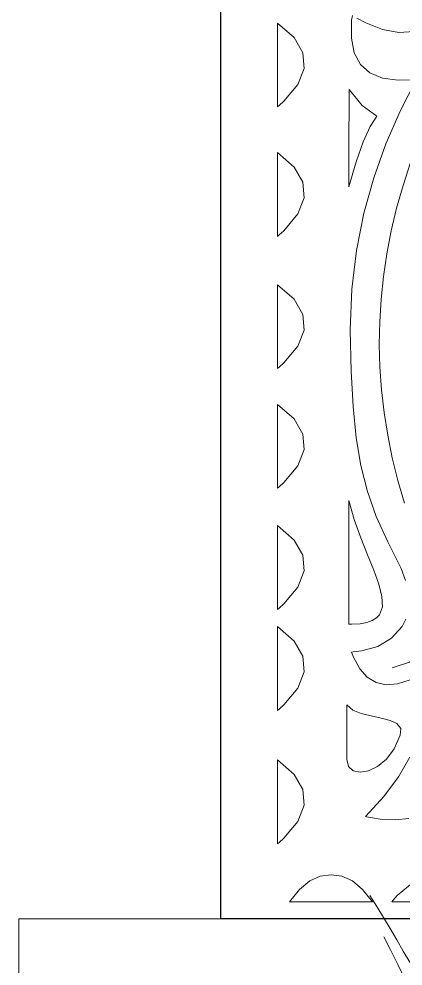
# Model space of a CAD drawing. Header units: inches. Extents: x 249 to 1192, y -18 to 440.
# Drawn here: x 689.213 to 689.497, y 237.802 to 238.503 of the extents above; entities that cross this region are included whole.
import ezdxf

# ---------------------------------------------------------------- set-up
doc = ezdxf.new("R2010")
doc.units = ezdxf.units.IN
doc.header["$MEASUREMENT"] = 0
for name, color, linetype, lineweight in [('KACA', 141, 'Continuous', 30), ('KUSEN', 16, 'Continuous', 15), ('VEGETASI', 60, 'Continuous', 0)]:
    doc.layers.add(name, color=color, linetype=linetype, lineweight=lineweight)

# ---------------------------------------------------------------- blocks, each defined once
blk = doc.blocks.new('GORGA')
blk.add_lwpolyline([(366.59218, 151.19092), (367.59218, 151.19092), (367.59218, 149.19092), (366.59218, 149.19092)], close=True)
blk.add_lwpolyline([(366.59218, 151.19092), (367.59218, 151.19092), (367.59218, 149.19092), (366.59218, 149.19092)], close=True)
at = {"lineweight": 9}
for points in [[(366.73148, 149.26508), (366.72134, 149.26421), (366.71038, 149.26475), (366.7046, 149.26556), (366.70163, 149.26611), (366.70013, 149.26641), (366.69937, 149.26658), (366.69971, 149.267), (366.71303, 149.28142), (366.7239, 149.29591), (366.7323, 149.31046)], [(366.73244, 149.36778), (366.72311, 149.36478), (366.71473, 149.3641), (366.70729, 149.36573), (366.7008, 149.36969), (366.69525, 149.37597), (366.69064, 149.38456), (366.68964, 149.38707), (366.68916, 149.38838), (366.69043, 149.38863), (366.69669, 149.38925), (366.70857, 149.39253), (366.71883, 149.39855), (366.72658, 149.40732), (366.72924, 149.41275)], [(366.72918, 149.44141), (366.72593, 149.45033), (366.71599, 149.46984), (366.70743, 149.48877), (366.70085, 149.50732), (366.69596, 149.52642), (366.6925, 149.54701), (366.6902, 149.57003), (366.68878, 149.59641), (366.68804, 149.62681), (366.68925, 149.65699), (366.6927, 149.68575), (366.6982, 149.71321), (366.70555, 149.73945), (366.71458, 149.76459), (366.72509, 149.78871), (366.73688, 149.81192), (366.72361, 149.81172), (366.71193, 149.81318), (366.70263, 149.81703), (366.69571, 149.82325), (366.69116, 149.83184), (366.68899, 149.84281), (366.68919, 149.85615), (366.68973, 149.85961)], [(366.69306, 149.85761), (366.69958, 149.85411), (366.71214, 149.84913), (366.72409, 149.84696), (366.7355, 149.84774), (366.74644, 149.85161), (366.75696, 149.85869)], [(366.73148, 149.26508), (366.72134, 149.26421), (366.71038, 149.26475), (366.7046, 149.26556), (366.70163, 149.26611), (366.70013, 149.26641), (366.69937, 149.26658), (366.69971, 149.267), (366.71303, 149.28142), (366.7239, 149.29591), (366.7323, 149.31046)], [(366.73244, 149.36778), (366.72311, 149.36478), (366.71473, 149.3641), (366.70729, 149.36573), (366.7008, 149.36969), (366.69525, 149.37597), (366.69064, 149.38456), (366.68964, 149.38707), (366.68916, 149.38838), (366.69043, 149.38863), (366.69669, 149.38925), (366.70857, 149.39253), (366.71883, 149.39855), (366.72658, 149.40732), (366.72924, 149.41275)], [(366.72918, 149.44141), (366.72593, 149.45033), (366.71599, 149.46984), (366.70743, 149.48877), (366.70085, 149.50732), (366.69596, 149.52642), (366.6925, 149.54701), (366.6902, 149.57003), (366.68878, 149.59641), (366.68804, 149.62681), (366.68925, 149.65699), (366.6927, 149.68575), (366.6982, 149.71321), (366.70555, 149.73945), (366.71458, 149.76459), (366.72509, 149.78871), (366.73688, 149.81192), (366.72361, 149.81172), (366.71193, 149.81318), (366.70263, 149.81703), (366.69571, 149.82325), (366.69116, 149.83184), (366.68899, 149.84281), (366.68919, 149.85615), (366.68973, 149.85961)], [(366.69306, 149.85761), (366.69958, 149.85411), (366.71214, 149.84913), (366.72409, 149.84696), (366.7355, 149.84774), (366.74644, 149.85161), (366.75696, 149.85869)], [(366.72833, 149.49863), (366.72344, 149.51538), (366.7193, 149.53213), (366.7159, 149.5489), (366.71323, 149.56567), (366.71131, 149.58245), (366.71012, 149.59923), (366.70968, 149.61603), (366.70997, 149.63283), (366.711, 149.64964), (366.71278, 149.66646), (366.71529, 149.68328), (366.71854, 149.70012), (366.72253, 149.71696), (366.72727, 149.73381), (366.73274, 149.75067)], [(366.72833, 149.49863), (366.72344, 149.51538), (366.7193, 149.53213), (366.7159, 149.5489), (366.71323, 149.56567), (366.71131, 149.58245), (366.71012, 149.59923), (366.70968, 149.61603), (366.70997, 149.63283), (366.711, 149.64964), (366.71278, 149.66646), (366.71529, 149.68328), (366.71854, 149.70012), (366.72253, 149.71696), (366.72727, 149.73381), (366.73274, 149.75067)], [(366.71928, 149.37677), (366.73214, 149.38087), (366.74197, 149.38806), (366.74881, 149.39846), (366.75268, 149.41219), (366.75359, 149.42936), (366.75336, 149.4342), (366.75384, 149.43371), (366.75557, 149.42734), (366.76117, 149.40362), (366.76609, 149.36419), (366.76247, 149.33463)], [(366.71928, 149.37677), (366.73214, 149.38087), (366.74197, 149.38806), (366.74881, 149.39846), (366.75268, 149.41219), (366.75359, 149.42936), (366.75336, 149.4342), (366.75384, 149.43371), (366.75557, 149.42734), (366.76117, 149.40362), (366.76609, 149.36419), (366.76247, 149.33463)]]:
    blk.add_lwpolyline(points, dxfattribs=at)
for points in [[(366.63427, 149.85398), (366.64649, 149.84321), (366.65306, 149.83204), (366.654, 149.82046), (366.6493, 149.80847), (366.63897, 149.79608), (366.6355, 149.79291), (366.63427, 149.7919), (366.63427, 149.79255), (366.63427, 149.80156), (366.63427, 149.83432), (366.63427, 149.84824), (366.63427, 149.85398)], [(366.63427, 149.85398), (366.64649, 149.84321), (366.65306, 149.83204), (366.654, 149.82046), (366.6493, 149.80847), (366.63897, 149.79608), (366.6355, 149.79291), (366.63427, 149.7919), (366.63427, 149.79255), (366.63427, 149.80156), (366.63427, 149.83432), (366.63427, 149.84824), (366.63427, 149.85398)], [(366.68735, 149.80492), (366.69688, 149.79288), (366.70796, 149.78503), (366.70292, 149.77737), (366.69774, 149.7661), (366.69243, 149.75121), (366.68699, 149.7327), (366.68701, 149.73581), (366.68705, 149.74399), (366.68717, 149.76881), (366.68729, 149.79364), (366.68734, 149.80182), (366.68735, 149.80492)], [(366.68735, 149.80492), (366.69688, 149.79288), (366.70796, 149.78503), (366.70292, 149.77737), (366.69774, 149.7661), (366.69243, 149.75121), (366.68699, 149.7327), (366.68701, 149.73581), (366.68705, 149.74399), (366.68717, 149.76881), (366.68729, 149.79364), (366.68734, 149.80182), (366.68735, 149.80492)], [(366.63427, 149.75817), (366.64649, 149.74741), (366.65306, 149.73624), (366.654, 149.72466), (366.6493, 149.71267), (366.63897, 149.70027), (366.6355, 149.69711), (366.63427, 149.69609), (366.63427, 149.69674), (366.63427, 149.70575), (366.63427, 149.73851), (366.63427, 149.75244), (366.63427, 149.75817)], [(366.63427, 149.75817), (366.64649, 149.74741), (366.65306, 149.73624), (366.654, 149.72466), (366.6493, 149.71267), (366.63897, 149.70027), (366.6355, 149.69711), (366.63427, 149.69609), (366.63427, 149.69674), (366.63427, 149.70575), (366.63427, 149.73851), (366.63427, 149.75244), (366.63427, 149.75817)], [(366.63427, 149.66026), (366.64649, 149.6495), (366.65306, 149.63833), (366.654, 149.62675), (366.6493, 149.61476), (366.63897, 149.60236), (366.6355, 149.5992), (366.63427, 149.59819), (366.63427, 149.59884), (366.63427, 149.60785), (366.63427, 149.64061), (366.63427, 149.65453), (366.63427, 149.66026)], [(366.63427, 149.66026), (366.64649, 149.6495), (366.65306, 149.63833), (366.654, 149.62675), (366.6493, 149.61476), (366.63897, 149.60236), (366.6355, 149.5992), (366.63427, 149.59819), (366.63427, 149.59884), (366.63427, 149.60785), (366.63427, 149.64061), (366.63427, 149.65453), (366.63427, 149.66026)], [(366.63427, 149.57171), (366.64649, 149.56095), (366.65306, 149.54978), (366.654, 149.5382), (366.6493, 149.52621), (366.63897, 149.51381), (366.6355, 149.51065), (366.63427, 149.50963), (366.63427, 149.51029), (366.63427, 149.5193), (366.63427, 149.55205), (366.63427, 149.56598), (366.63427, 149.57171)], [(366.63427, 149.57171), (366.64649, 149.56095), (366.65306, 149.54978), (366.654, 149.5382), (366.6493, 149.52621), (366.63897, 149.51381), (366.6355, 149.51065), (366.63427, 149.50963), (366.63427, 149.51029), (366.63427, 149.5193), (366.63427, 149.55205), (366.63427, 149.56598), (366.63427, 149.57171)], [(366.68714, 149.50058), (366.69112, 149.48638), (366.69588, 149.47294), (366.70087, 149.46039), (366.70552, 149.44888), (366.70929, 149.43854), (366.71162, 149.42951), (366.71195, 149.42194), (366.70974, 149.41597), (366.7075, 149.41362), (366.70441, 149.41173), (366.70042, 149.4103), (366.69543, 149.40937), (366.6894, 149.40893), (366.68772, 149.40891), (366.68714, 149.40891), (366.68714, 149.40897), (366.68714, 149.40993), (366.68714, 149.41195), (366.68714, 149.41492), (366.68714, 149.42323), (366.68714, 149.43395), (366.68714, 149.44619), (366.68714, 149.47157), (366.68714, 149.4829), (366.68714, 149.49212), (366.68714, 149.49565), (366.68714, 149.49831), (366.68714, 149.49999), (366.68714, 149.50058)], [(366.68714, 149.50058), (366.69112, 149.48638), (366.69588, 149.47294), (366.70087, 149.46039), (366.70552, 149.44888), (366.70929, 149.43854), (366.71162, 149.42951), (366.71195, 149.42194), (366.70974, 149.41597), (366.7075, 149.41362), (366.70441, 149.41173), (366.70042, 149.4103), (366.69543, 149.40937), (366.6894, 149.40893), (366.68772, 149.40891), (366.68714, 149.40891), (366.68714, 149.40897), (366.68714, 149.40993), (366.68714, 149.41195), (366.68714, 149.41492), (366.68714, 149.42323), (366.68714, 149.43395), (366.68714, 149.44619), (366.68714, 149.47157), (366.68714, 149.4829), (366.68714, 149.49212), (366.68714, 149.49565), (366.68714, 149.49831), (366.68714, 149.49999), (366.68714, 149.50058)], [(366.63427, 149.48199), (366.64649, 149.47123), (366.65306, 149.46006), (366.654, 149.44848), (366.6493, 149.43649), (366.63897, 149.42409), (366.6355, 149.42093), (366.63427, 149.41991), (366.63427, 149.42056), (366.63427, 149.42957), (366.63427, 149.46233), (366.63427, 149.47625), (366.63427, 149.48199)], [(366.63427, 149.48199), (366.64649, 149.47123), (366.65306, 149.46006), (366.654, 149.44848), (366.6493, 149.43649), (366.63897, 149.42409), (366.6355, 149.42093), (366.63427, 149.41991), (366.63427, 149.42056), (366.63427, 149.42957), (366.63427, 149.46233), (366.63427, 149.47625), (366.63427, 149.48199)], [(366.63427, 149.40722), (366.64649, 149.39646), (366.65306, 149.38529), (366.654, 149.37371), (366.6493, 149.36172), (366.63897, 149.34932), (366.6355, 149.34616), (366.63427, 149.34514), (366.63427, 149.34579), (366.63427, 149.3548), (366.63427, 149.38756), (366.63427, 149.40149), (366.63427, 149.40722)], [(366.63427, 149.40722), (366.64649, 149.39646), (366.65306, 149.38529), (366.654, 149.37371), (366.6493, 149.36172), (366.63897, 149.34932), (366.6355, 149.34616), (366.63427, 149.34514), (366.63427, 149.34579), (366.63427, 149.3548), (366.63427, 149.38756), (366.63427, 149.40149), (366.63427, 149.40722)], [(366.68556, 149.34937), (366.68556, 149.34763), (366.68556, 149.34303), (366.68556, 149.32909), (366.68556, 149.31515), (366.68556, 149.31056), (366.68556, 149.30881), (366.68687, 149.30359), (366.6904, 149.30044), (366.69556, 149.29938), (366.70176, 149.30046), (366.7084, 149.3037), (366.7149, 149.30913), (366.72065, 149.3168), (366.72506, 149.32672), (366.72554, 149.33186), (366.72278, 149.33536), (366.71764, 149.33772), (366.71094, 149.33942), (366.69629, 149.34278), (366.69001, 149.34543), (366.68556, 149.34937)], [(366.68556, 149.34937), (366.68556, 149.34763), (366.68556, 149.34303), (366.68556, 149.32909), (366.68556, 149.31515), (366.68556, 149.31056), (366.68556, 149.30881), (366.68687, 149.30359), (366.6904, 149.30044), (366.69556, 149.29938), (366.70176, 149.30046), (366.7084, 149.3037), (366.7149, 149.30913), (366.72065, 149.3168), (366.72506, 149.32672), (366.72554, 149.33186), (366.72278, 149.33536), (366.71764, 149.33772), (366.71094, 149.33942), (366.69629, 149.34278), (366.69001, 149.34543), (366.68556, 149.34937)], [(366.63427, 149.30852), (366.64649, 149.29776), (366.65306, 149.28659), (366.654, 149.27501), (366.6493, 149.26302), (366.63897, 149.25062), (366.6355, 149.24746), (366.63427, 149.24645), (366.63427, 149.2471), (366.63427, 149.25611), (366.63427, 149.28887), (366.63427, 149.30279), (366.63427, 149.30852)], [(366.63427, 149.30852), (366.64649, 149.29776), (366.65306, 149.28659), (366.654, 149.27501), (366.6493, 149.26302), (366.63897, 149.25062), (366.6355, 149.24746), (366.63427, 149.24645), (366.63427, 149.2471), (366.63427, 149.25611), (366.63427, 149.28887), (366.63427, 149.30279), (366.63427, 149.30852)], [(366.70471, 149.2035), (366.70402, 149.2035), (366.70207, 149.2035), (366.69904, 149.2035), (366.6951, 149.2035), (366.68525, 149.2035), (366.67396, 149.2035), (366.66267, 149.2035), (366.65282, 149.2035), (366.64888, 149.2035), (366.64585, 149.2035), (366.6439, 149.2035), (366.64321, 149.2035), (366.6506, 149.21254), (366.65819, 149.21889), (366.66598, 149.22255), (366.67396, 149.22351), (366.68194, 149.22255), (366.68973, 149.21889), (366.69732, 149.21254), (366.70471, 149.2035)], [(366.70471, 149.2035), (366.70402, 149.2035), (366.70207, 149.2035), (366.69904, 149.2035), (366.6951, 149.2035), (366.68525, 149.2035), (366.67396, 149.2035), (366.66267, 149.2035), (366.65282, 149.2035), (366.64888, 149.2035), (366.64585, 149.2035), (366.6439, 149.2035), (366.64321, 149.2035), (366.6506, 149.21254), (366.65819, 149.21889), (366.66598, 149.22255), (366.67396, 149.22351), (366.68194, 149.22255), (366.68973, 149.21889), (366.69732, 149.21254), (366.70471, 149.2035)], [(366.78092, 149.2035), (366.77016, 149.21571), (366.75899, 149.22229), (366.74741, 149.22323), (366.73542, 149.21853), (366.72302, 149.20819), (366.71986, 149.20473), (366.71884, 149.2035), (366.7195, 149.2035), (366.72851, 149.2035), (366.76127, 149.2035), (366.77519, 149.2035), (366.78092, 149.2035)], [(366.78092, 149.2035), (366.77016, 149.21571), (366.75899, 149.22229), (366.74741, 149.22323), (366.73542, 149.21853), (366.72302, 149.20819), (366.71986, 149.20473), (366.71884, 149.2035), (366.7195, 149.2035), (366.72851, 149.2035), (366.76127, 149.2035), (366.77519, 149.2035), (366.78092, 149.2035)]]:
    blk.add_lwpolyline(points, close=True, dxfattribs=at)
blk = doc.blocks.new('T-PHN13')
for centre, radius, start, end in [((2.9587, 0.1441), 2.7521, 147.717, 176.7239), ((2.2578, 0.665), 1.869, 151.9401, 177.3664)]:
    blk.add_arc(centre, radius, start, end)

msp = doc.modelspace()

# ---------------------------------------------------------------- linework, layer by layer
at = {"layer": 'KUSEN'}
msp.add_lwpolyline([(689.21262, 237.73717), (690.51159, 237.73717), (690.51159, 237.83717), (689.21262, 237.83717)], close=True, dxfattribs=at)

# ---------------------------------------------------------------- block references
at = {"layer": 'KACA'}
msp.add_blockref('GORGA', (322.76993, 88.64625), dxfattribs=at)
at = {"layer": 'VEGETASI', "xscale": -0.4395620259845594, "yscale": 0.4395620259845594, "zscale": 0.4395620259857063}
msp.add_blockref('T-PHN13', (689.75037, 237.14496), dxfattribs=at)

doc.saveas('drawing.dxf')
